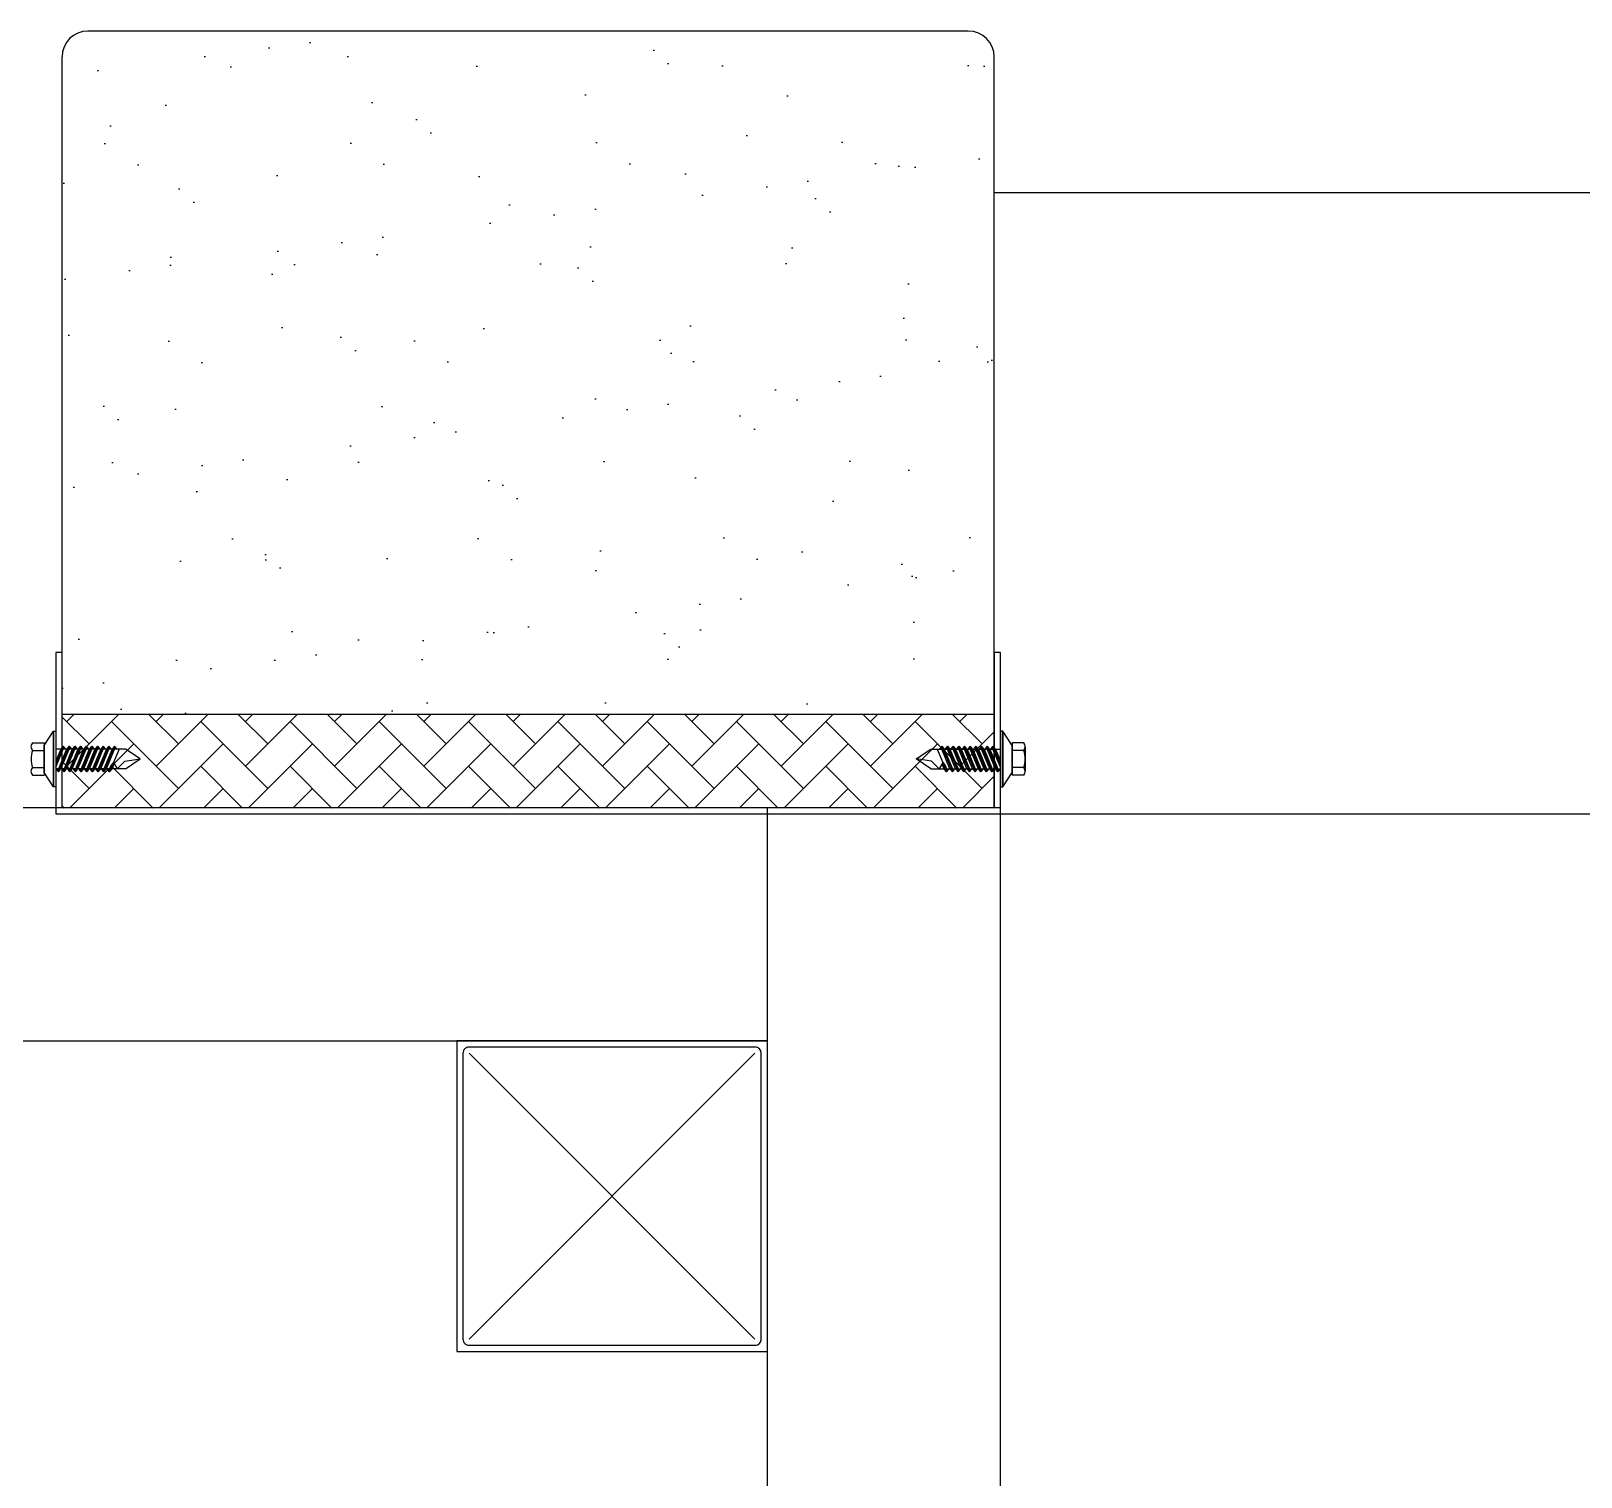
# Model space of a CAD drawing. Header units: millimetres. Extents: x 1448 to 104164, y -19509 to -89.
# Drawn here: x 2585.9 to 3084.7, y -11907.3 to -11441.9 of the extents above; entities that cross this region are included whole.
import ezdxf

# ---------------------------------------------------------------- set-up
doc = ezdxf.new("R2010")
doc.units = ezdxf.units.MM
doc.header["$LTSCALE"] = 60
doc.header["$MEASUREMENT"] = 0
doc.layers.get('0').update_dxf_attribs({"linetype": 'CONTINUOUS'})
for name, color, linetype in [('8', 8, 'CONTINUOUS'), ('BOLT', 8, 'CONTINUOUS'), ('dockseal', 50, 'CONTINUOUS'), ('FIN(패널-T75 글라스울)', 6, 'CONTINUOUS'), ('OVERHEAD DOOR - ETC', 252, 'CONTINUOUS'), ('오버헤드 FR', 7, 'CONTINUOUS'), ('외형선', 3, 'CONTINUOUS')]:
    doc.layers.add(name, color=color, linetype=linetype)

msp = doc.modelspace()

# ---------------------------------------------------------------- hatches: boundary and pattern name
at = {"ltscale": 0.002}
h = msp.add_hatch(dxfattribs=at)
h.set_pattern_fill('AR-SAND', color=8, angle=180, style=0)
h.set_pattern_definition([(217.5, (21378142.664, -50966502.23), (1.600031296, -48.941323733), [0, -38.608, 0, -43.18, 0, -41.275]), (187.5, (21378142.664, -50966502.23), (-44.95232831, -71.68251006), [0, -20.828, 0, -34.798, 0, -13.335]), (147.5, (21378173.906, -50966502.23), (-79.099237024, -0.143718468), [0, -12.7, 0, -45.72, 0, -59.69]), (137.5, (21378173.906, -50966502.23), (-76.35564525, -22.292932326), [0, -6.35, 0, -29.972, 0, -34.29])])
h.paths.add_polyline_path([(2887.53, -11441.94, -0.414214), (2895.87, -11450.27), (2895.87, -11661.94), (2595.87, -11661.94), (2595.87, -11450.27, -0.414214), (2604.2, -11441.94)])
h = msp.add_hatch(dxfattribs=at)
h.set_pattern_fill('AR-HBONE', color=8, scale=0.1, angle=180, style=0)
h.set_pattern_definition([(225, (21377209.019, -50966377.403), (-7e-15, -14.3684097937), [30.48, -10.16]), (315, (21377201.835, -50966384.587), (-7e-15, -14.3684097937), [30.48, -10.16])])
h.paths.add_polyline_path([(2895.87, -11661.94), (2595.87, -11661.94), (2595.87, -11691.94), (2895.87, -11691.94)])

# ---------------------------------------------------------------- linework, layer by layer
at = {"color": 8, "ltscale": 0.002}
msp.add_lwpolyline([(2595.87, -11641.94), (2593.87, -11641.94), (2593.87, -11693.94), (2897.87, -11693.94), (2897.87, -11641.94), (2895.87, -11641.94), (2895.87, -11691.94), (2595.87, -11691.94)], close=True, dxfattribs=at)
at = {"color": 8}
msp.add_lwpolyline([(2895.87, -11661.94), (2895.87, -11691.94), (2595.87, -11691.94), (2595.87, -11661.94)], dxfattribs=at)
at = {"layer": '8'}
for p, q in [((2895.87, -11493.94), (5200.2, -11493.94)), ((2895.87, -11493.94), (5200.2, -11493.94)), ((2897.87, -11693.94), (5197.87, -11693.94)), ((2897.87, -11693.94), (5197.87, -11693.94))]:
    msp.add_line(p, q, dxfattribs=at)
at = {"layer": 'BOLT', "color": 8}
for p, q in [((2586.37, -11670.99), (2590.07, -11670.99)), ((2590.07, -11670.99), (2590.07, -11681.49)), ((2596.27, -11672.09), (2593.87, -11678)), ((2598.1, -11672.09), (2594.68, -11680.39)), ((2598.1, -11672.09), (2594.68, -11680.39)), ((2599.93, -11672.09), (2596.51, -11680.39)), ((2599.93, -11672.09), (2596.51, -11680.39)), ((2601.77, -11672.09), (2598.35, -11680.39)), ((2601.77, -11672.09), (2598.35, -11680.39)), ((2603.6, -11672.09), (2600.18, -11680.39)), ((2603.6, -11672.09), (2600.18, -11680.39)), ((2605.43, -11672.09), (2602.01, -11680.39)), ((2605.43, -11672.09), (2602.01, -11680.39)), ((2607.26, -11672.09), (2603.85, -11680.39)), ((2607.26, -11672.09), (2603.85, -11680.39)), ((2609.1, -11672.09), (2605.68, -11680.39)), ((2609.1, -11672.09), (2605.68, -11680.39)), ((2610.93, -11672.09), (2607.51, -11680.39)), ((2610.93, -11672.09), (2607.51, -11680.39)), ((2612.76, -11672.09), (2609.35, -11680.39)), ((2612.76, -11672.09), (2609.35, -11680.39)), ((2878.97, -11672.09), (2882.39, -11680.39)), ((2878.97, -11672.09), (2882.39, -11680.39)), ((2880.8, -11672.09), (2884.22, -11680.39)), ((2880.8, -11672.09), (2884.22, -11680.39)), ((2882.64, -11672.09), (2886.05, -11680.39)), ((2882.64, -11672.09), (2886.05, -11680.39)), ((2884.47, -11672.09), (2887.89, -11680.39)), ((2884.47, -11672.09), (2887.89, -11680.39)), ((2886.3, -11672.09), (2889.72, -11680.39)), ((2886.3, -11672.09), (2889.72, -11680.39)), ((2888.13, -11672.09), (2891.55, -11680.39)), ((2888.13, -11672.09), (2891.55, -11680.39)), ((2889.97, -11672.09), (2893.38, -11680.39)), ((2889.97, -11672.09), (2893.38, -11680.39)), ((2891.8, -11672.09), (2895.22, -11680.39)), ((2891.8, -11672.09), (2895.22, -11680.39)), ((2893.63, -11672.09), (2897.05, -11680.39)), ((2893.63, -11672.09), (2897.05, -11680.39)), ((2895.47, -11672.09), (2897.87, -11678)), ((2901.67, -11670.99), (2901.67, -11681.49)), ((2905.37, -11670.99), (2901.67, -11670.99)), ((2905.87, -11672.17), (2905.87, -11680.31)), ((2586.37, -11673.53), (2590.07, -11673.53)), ((2595.46, -11673.09), (2593.87, -11673.09)), ((2597.3, -11673.09), (2596.27, -11673.09)), ((2599.13, -11673.09), (2598.1, -11673.09)), ((2600.96, -11673.09), (2599.93, -11673.09)), ((2602.79, -11673.09), (2601.77, -11673.09)), ((2604.63, -11673.09), (2603.6, -11673.09)), ((2606.46, -11673.09), (2605.43, -11673.09)), ((2608.29, -11673.09), (2607.26, -11673.09)), ((2610.13, -11673.09), (2609.1, -11673.09)), ((2611.96, -11673.09), (2610.93, -11673.09)), ((2612.42, -11677.38), (2611.18, -11680.39)), ((2612.42, -11677.38), (2611.18, -11680.39)), ((2616.24, -11673.09), (2612.76, -11673.09)), ((2875.5, -11673.09), (2878.97, -11673.09)), ((2879.32, -11677.38), (2880.55, -11680.39)), ((2879.32, -11677.38), (2880.55, -11680.39)), ((2879.77, -11673.09), (2880.8, -11673.09)), ((2881.61, -11673.09), (2882.64, -11673.09)), ((2883.44, -11673.09), (2884.47, -11673.09)), ((2885.27, -11673.09), (2886.3, -11673.09)), ((2887.11, -11673.09), (2888.13, -11673.09)), ((2888.94, -11673.09), (2889.97, -11673.09)), ((2890.77, -11673.09), (2891.8, -11673.09)), ((2892.6, -11673.09), (2893.63, -11673.09)), ((2894.44, -11673.09), (2895.47, -11673.09)), ((2896.27, -11673.09), (2897.87, -11673.09)), ((2905.37, -11673.53), (2901.67, -11673.53)), ((2586.37, -11678.96), (2590.07, -11678.96)), ((2586.37, -11681.49), (2590.07, -11681.49)), ((2594.68, -11679.39), (2593.87, -11679.39)), ((2596.51, -11679.39), (2595.49, -11679.39)), ((2598.35, -11679.39), (2597.32, -11679.39)), ((2600.18, -11679.39), (2599.15, -11679.39)), ((2602.01, -11679.39), (2600.98, -11679.39)), ((2603.85, -11679.39), (2602.82, -11679.39)), ((2605.68, -11679.39), (2604.65, -11679.39)), ((2607.51, -11679.39), (2606.48, -11679.39)), ((2609.35, -11679.39), (2608.32, -11679.39)), ((2611.18, -11679.39), (2610.15, -11679.39)), ((2616.24, -11679.39), (2611.98, -11679.39)), ((2875.5, -11679.39), (2879.75, -11679.39)), ((2880.55, -11679.39), (2881.58, -11679.39)), ((2882.39, -11679.39), (2883.42, -11679.39)), ((2884.22, -11679.39), (2885.25, -11679.39)), ((2886.05, -11679.39), (2887.08, -11679.39)), ((2887.89, -11679.39), (2888.91, -11679.39)), ((2889.72, -11679.39), (2890.75, -11679.39)), ((2891.55, -11679.39), (2892.58, -11679.39)), ((2893.38, -11679.39), (2894.41, -11679.39)), ((2895.22, -11679.39), (2896.25, -11679.39)), ((2897.05, -11679.39), (2897.87, -11679.39)), ((2905.37, -11678.96), (2901.67, -11678.96)), ((2905.37, -11681.49), (2901.67, -11681.49))]:
    msp.add_line(p, q, dxfattribs=at)
for points in [[(2590.07, -11680.54), (2590.07, -11671.94), (2593.07, -11667.24), (2593.07, -11685.24)], [(2593.07, -11685.24), (2593.07, -11667.24), (2593.87, -11667.24), (2593.87, -11685.24)], [(2898.67, -11685.24), (2898.67, -11667.24), (2897.87, -11667.24), (2897.87, -11685.24)], [(2901.67, -11680.54), (2901.67, -11671.94), (2898.67, -11667.24), (2898.67, -11685.24)], [(2594.68, -11680.39), (2595.49, -11679.39), (2598.1, -11673.09), (2598.1, -11672.09), (2597.3, -11673.09), (2594.68, -11679.39)], [(2596.51, -11680.39), (2597.32, -11679.39), (2599.93, -11673.09), (2599.93, -11672.09), (2599.13, -11673.09), (2596.51, -11679.39)], [(2598.35, -11680.39), (2599.15, -11679.39), (2601.77, -11673.09), (2601.77, -11672.09), (2600.96, -11673.09), (2598.35, -11679.39)], [(2600.18, -11680.39), (2600.98, -11679.39), (2603.6, -11673.09), (2603.6, -11672.09), (2602.79, -11673.09), (2600.18, -11679.39)], [(2602.01, -11680.39), (2602.82, -11679.39), (2605.43, -11673.09), (2605.43, -11672.09), (2604.63, -11673.09), (2602.01, -11679.39)], [(2603.85, -11680.39), (2604.65, -11679.39), (2607.26, -11673.09), (2607.26, -11672.09), (2606.46, -11673.09), (2603.85, -11679.39)], [(2605.68, -11680.39), (2606.48, -11679.39), (2609.1, -11673.09), (2609.1, -11672.09), (2608.29, -11673.09), (2605.68, -11679.39)], [(2607.51, -11680.39), (2608.32, -11679.39), (2610.93, -11673.09), (2610.93, -11672.09), (2610.13, -11673.09), (2607.51, -11679.39)], [(2609.35, -11680.39), (2610.15, -11679.39), (2612.76, -11673.09), (2612.76, -11672.09), (2611.96, -11673.09), (2609.35, -11679.39)], [(2882.39, -11680.39), (2881.58, -11679.39), (2878.97, -11673.09), (2878.97, -11672.09), (2879.77, -11673.09), (2882.39, -11679.39)], [(2884.22, -11680.39), (2883.42, -11679.39), (2880.8, -11673.09), (2880.8, -11672.09), (2881.61, -11673.09), (2884.22, -11679.39)], [(2886.05, -11680.39), (2885.25, -11679.39), (2882.64, -11673.09), (2882.64, -11672.09), (2883.44, -11673.09), (2886.05, -11679.39)], [(2887.89, -11680.39), (2887.08, -11679.39), (2884.47, -11673.09), (2884.47, -11672.09), (2885.27, -11673.09), (2887.89, -11679.39)], [(2889.72, -11680.39), (2888.91, -11679.39), (2886.3, -11673.09), (2886.3, -11672.09), (2887.11, -11673.09), (2889.72, -11679.39)], [(2891.55, -11680.39), (2890.75, -11679.39), (2888.13, -11673.09), (2888.13, -11672.09), (2888.94, -11673.09), (2891.55, -11679.39)], [(2893.38, -11680.39), (2892.58, -11679.39), (2889.97, -11673.09), (2889.97, -11672.09), (2890.77, -11673.09), (2893.38, -11679.39)], [(2895.22, -11680.39), (2894.41, -11679.39), (2891.8, -11673.09), (2891.8, -11672.09), (2892.6, -11673.09), (2895.22, -11679.39)], [(2897.05, -11680.39), (2896.25, -11679.39), (2893.63, -11673.09), (2893.63, -11672.09), (2894.44, -11673.09), (2897.05, -11679.39)], [(2611.18, -11680.39), (2611.98, -11679.39), (2612.42, -11678.38), (2612.42, -11677.38), (2611.61, -11678.38), (2611.18, -11679.39)], [(2880.55, -11680.39), (2879.75, -11679.39), (2879.32, -11678.38), (2879.32, -11677.38), (2880.12, -11678.38), (2880.55, -11679.39)]]:
    msp.add_lwpolyline(points, close=True, dxfattribs=at)
for points in [[(2593.87, -11678.88), (2596.27, -11673.09), (2596.27, -11672.09), (2595.46, -11673.09), (2593.87, -11676.94)], [(2596.67, -11673.09), (2596.27, -11672.09), (2597.07, -11673.09)], [(2598.5, -11673.09), (2598.1, -11672.09), (2598.9, -11673.09)], [(2600.33, -11673.09), (2599.93, -11672.09), (2600.74, -11673.09)], [(2602.17, -11673.09), (2601.77, -11672.09), (2602.57, -11673.09)], [(2604, -11673.09), (2603.6, -11672.09), (2604.4, -11673.09)], [(2605.83, -11673.09), (2605.43, -11672.09), (2606.24, -11673.09)], [(2607.67, -11673.09), (2607.26, -11672.09), (2608.07, -11673.09)], [(2609.5, -11673.09), (2609.1, -11672.09), (2609.9, -11673.09)], [(2611.33, -11673.09), (2610.93, -11672.09), (2611.73, -11673.09)], [(2613.17, -11673.09), (2612.76, -11672.09), (2613.57, -11673.09)], [(2878.57, -11673.09), (2878.97, -11672.09), (2878.17, -11673.09)], [(2880.4, -11673.09), (2880.8, -11672.09), (2880, -11673.09)], [(2882.23, -11673.09), (2882.64, -11672.09), (2881.83, -11673.09)], [(2884.07, -11673.09), (2884.47, -11672.09), (2883.66, -11673.09)], [(2885.9, -11673.09), (2886.3, -11672.09), (2885.5, -11673.09)], [(2887.73, -11673.09), (2888.13, -11672.09), (2887.33, -11673.09)], [(2889.57, -11673.09), (2889.97, -11672.09), (2889.16, -11673.09)], [(2891.4, -11673.09), (2891.8, -11672.09), (2891, -11673.09)], [(2893.23, -11673.09), (2893.63, -11672.09), (2892.83, -11673.09)], [(2895.06, -11673.09), (2895.47, -11672.09), (2894.66, -11673.09)], [(2897.87, -11678.88), (2895.47, -11673.09), (2895.47, -11672.09), (2896.27, -11673.09), (2897.87, -11676.94)], [(2614.19, -11673.09), (2612.39, -11677.38), (2613.56, -11679.39), (2616.06, -11676.97), (2621.04, -11676.24)], [(2616.24, -11679.39), (2621.04, -11676.24), (2616.24, -11673.09)], [(2877.54, -11673.09), (2879.34, -11677.38), (2878.17, -11679.39), (2875.67, -11676.97), (2870.7, -11676.24)], [(2875.5, -11679.39), (2870.7, -11676.24), (2875.5, -11673.09)], [(2594.28, -11679.39), (2594.68, -11680.39), (2593.88, -11679.39)], [(2596.11, -11679.39), (2596.51, -11680.39), (2595.71, -11679.39)], [(2597.95, -11679.39), (2598.35, -11680.39), (2597.54, -11679.39)], [(2599.78, -11679.39), (2600.18, -11680.39), (2599.38, -11679.39)], [(2601.61, -11679.39), (2602.01, -11680.39), (2601.21, -11679.39)], [(2603.44, -11679.39), (2603.85, -11680.39), (2603.04, -11679.39)], [(2605.28, -11679.39), (2605.68, -11680.39), (2604.88, -11679.39)], [(2607.11, -11679.39), (2607.51, -11680.39), (2606.71, -11679.39)], [(2608.94, -11679.39), (2609.35, -11680.39), (2608.54, -11679.39)], [(2610.78, -11679.39), (2611.18, -11680.39), (2610.37, -11679.39)], [(2880.96, -11679.39), (2880.55, -11680.39), (2881.36, -11679.39)], [(2882.79, -11679.39), (2882.39, -11680.39), (2883.19, -11679.39)], [(2884.62, -11679.39), (2884.22, -11680.39), (2885.02, -11679.39)], [(2886.45, -11679.39), (2886.05, -11680.39), (2886.86, -11679.39)], [(2888.29, -11679.39), (2887.89, -11680.39), (2888.69, -11679.39)], [(2890.12, -11679.39), (2889.72, -11680.39), (2890.52, -11679.39)], [(2891.95, -11679.39), (2891.55, -11680.39), (2892.36, -11679.39)], [(2893.79, -11679.39), (2893.38, -11680.39), (2894.19, -11679.39)], [(2895.62, -11679.39), (2895.22, -11680.39), (2896.02, -11679.39)], [(2897.45, -11679.39), (2897.05, -11680.39), (2897.85, -11679.39)]]:
    msp.add_lwpolyline(points, dxfattribs=at)
for centre, radius, start, end in [((2587.72, -11672.26), 1.86, 136.9662, 223.0338), ((2904.01, -11672.26), 1.86, 316.9662, 43.0338), ((2593.48, -11676.24), 7.61, 159.1195, 200.8805), ((2898.25, -11676.24), 7.61, 339.1195, 20.8805), ((2587.72, -11680.22), 1.86, 136.9662, 223.0338), ((2904.01, -11680.22), 1.86, 316.9662, 43.0338)]:
    msp.add_arc(centre, radius, start, end, dxfattribs=at)
at = {"layer": 'dockseal', "color": 8}
for p, q in [((2887.53, -11441.94), (2604.2, -11441.94)), ((2595.87, -11691.94), (2595.87, -11450.27)), ((2895.87, -11691.94), (2895.87, -11450.27)), ((2895.87, -11661.94), (2595.87, -11661.94))]:
    msp.add_line(p, q, dxfattribs=at)
for centre, start, end in [((2604.2, -11450.27), 90, 180), ((2887.53, -11450.27), 0, 90)]:
    msp.add_arc(centre, 8.33, start, end, dxfattribs=at)
at = {"layer": 'FIN(패널-T75 글라스울)'}
for p, q in [((2822.87, -12166.94), (2822.87, -11691.94)), ((2065.99, -11766.94), (2822.87, -11766.94))]:
    msp.add_line(p, q, dxfattribs=at)
msp.add_lwpolyline([(2897.87, -12166.94), (2897.87, -11691.94), (2065.99, -11691.94)], dxfattribs=at)
at = {"layer": 'OVERHEAD DOOR - ETC'}
for p, q in [((2822.87, -11866.94), (2822.87, -11766.94)), ((2820.87, -11862.94), (2820.87, -11770.94))]:
    msp.add_line(p, q, dxfattribs=at)
for centre, start, end in [((2818.87, -11770.94), 0, 90), ((2818.87, -11862.94), 270, 0)]:
    msp.add_arc(centre, 2, start, end, dxfattribs=at)
at = {"layer": '오버헤드 FR'}
for p, q in [((2726.87, -11862.94), (2818.87, -11770.94)), ((2818.87, -11862.94), (2726.87, -11770.94))]:
    msp.add_line(p, q, dxfattribs=at)
msp.add_lwpolyline([(2822.87, -11866.94), (2822.87, -11766.94), (2722.87, -11766.94), (2722.87, -11866.94)], close=True, dxfattribs=at)
msp.add_lwpolyline([(2820.87, -11862.94), (2820.87, -11770.94, 0.414214), (2818.87, -11768.94), (2726.87, -11768.94, 0.414214), (2724.87, -11770.94), (2724.87, -11862.94, 0.414214), (2726.87, -11864.94), (2818.87, -11864.94, 0.414214)], format="xyb", close=True, dxfattribs=at)
at = {"layer": '외형선', "color": 8}
msp.add_line((2947.87, -11693.94), (3022.87, -11693.94), dxfattribs=at)

doc.saveas('drawing.dxf')
